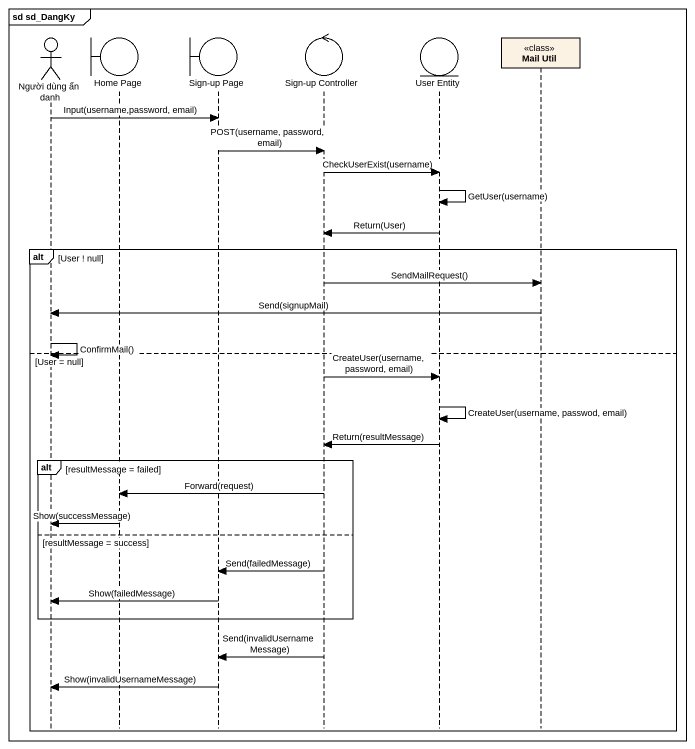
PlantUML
@startuml
mainframe sd sd_DangKy
hide footbox
actor "Người dùng ẩn danh" as Người_dùng_ẩn_danh
boundary "Home Page" as Home_Page
boundary "Sign-up Page" as Sign_up_Page
control "Sign-up Controller" as Sign_up_Controller
entity "User Entity" as User_Entity
participant "Mail Util" as Mail_Util <<class>>

Người_dùng_ẩn_danh -> Sign_up_Page : Input(username,password, email)
Sign_up_Page -> Sign_up_Controller : POST(username, password, email)
Sign_up_Controller -> User_Entity : CheckUserExist(username)
User_Entity -> User_Entity : GetUser(username)
User_Entity -> Sign_up_Controller : Return(User)
alt User ! null
  Sign_up_Controller -> Mail_Util : SendMailRequest()
  Mail_Util -> Người_dùng_ẩn_danh : Send(signupMail)
  Người_dùng_ẩn_danh -> Người_dùng_ẩn_danh : ConfirmMail()
else User = null
  Sign_up_Controller -> User_Entity : CreateUser(username, password, email)
  User_Entity -> User_Entity : CreateUser(username, passwod, email)
  User_Entity -> Sign_up_Controller : Return(resultMessage)
  alt resultMessage = failed
    Sign_up_Controller -> Home_Page : Forward(request)
    Home_Page -> Người_dùng_ẩn_danh : Show(successMessage)
  else resultMessage = success
    Sign_up_Controller -> Sign_up_Page : Send(failedMessage)
    Sign_up_Page -> Người_dùng_ẩn_danh : Show(failedMessage)
  end
  Sign_up_Controller -> Sign_up_Page : Send(invalidUsernameMessage)
  Sign_up_Page -> Người_dùng_ẩn_danh : Show(invalidUsernameMessage)
end
@enduml
